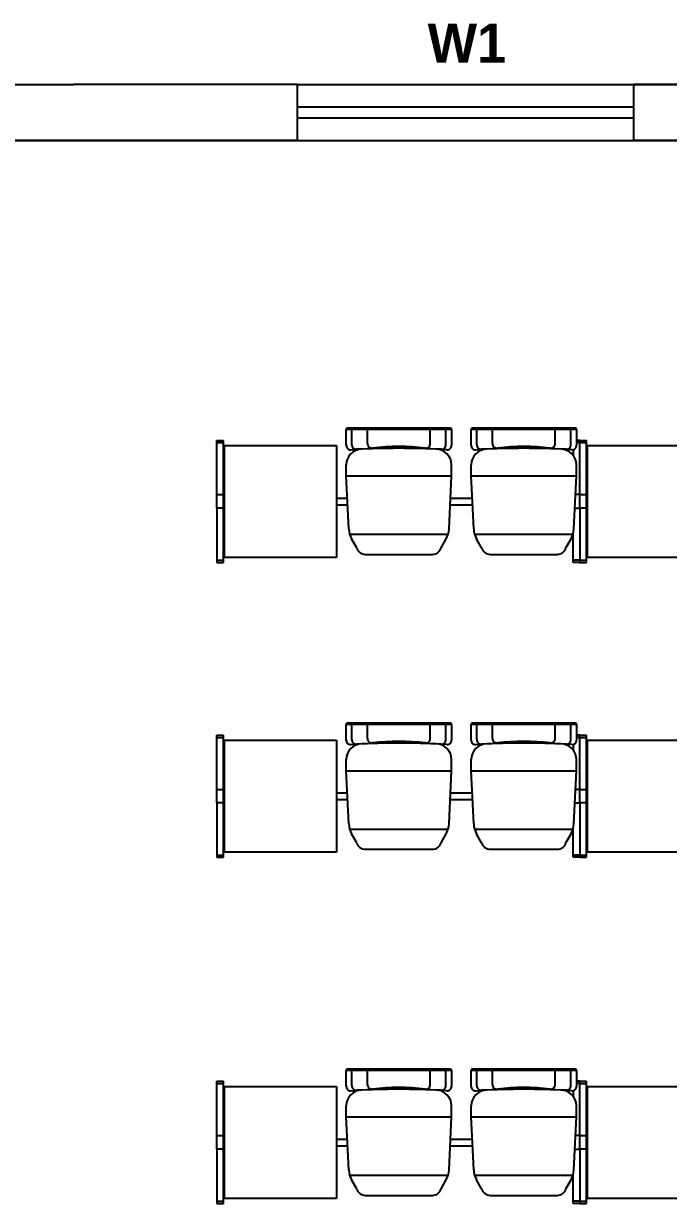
# Model space of a CAD drawing. Header units: inches. Extents: x 478327 to 492265, y -26791 to -22136.
# Drawn here: x 479860.4 to 479989.8, y -23408.6 to -23171.7 of the extents above; entities that cross this region are included whole.
import ezdxf

# ---------------------------------------------------------------- set-up
doc = ezdxf.new("R2010")
doc.units = ezdxf.units.IN
doc.header["$MEASUREMENT"] = 0
doc.layers.add('A-GLASS', color=4, linetype='Continuous')
doc.layers.add('I-WALL-FULL', color=5, linetype='Continuous')
doc.layers.add('I-ANNO-TEXT', color=7, linetype='Continuous', lineweight=18)
doc.styles.add('MICRO', font='')
doc.styles.get('MICRO').set_extended_font_data('MicrogrammaSSi', bold=True)

msp = doc.modelspace()

# ---------------------------------------------------------------- linework, layer by layer
for p, q in [((479467.626, -23183.889, 6.93), (479870.375, -23183.889, 6.93)), ((479915.375, -23183.889, 6.93), (479870.375, -23183.889, 6.93)), ((479982.873, -23183.889), (480486.511, -23183.889, 2.378)), ((479915.375, -23195.139, 6.93), (479467.626, -23195.139, 6.93)), ((479982.873, -23195.139, 6.93), (480486.511, -23195.139, 6.93))]:
    msp.add_line(p, q)
at = {"linetype": 'Continuous'}
for p, q in [((479925.143, -23256.371, 3.811), (479925.143, -23253.198, 3.811)), ((479946.293, -23253.198, 3.811), (479946.293, -23256.371, 3.811)), ((479950.219, -23256.371, 3.811), (479950.219, -23253.198, 3.811)), ((479971.369, -23253.198, 3.811), (479971.369, -23256.371, 3.811)), ((479926.268, -23256.264, 3.811), (479926.268, -23253.378, 3.811)), ((479929.418, -23256.042, 3.811), (479929.418, -23253.378, 3.811)), ((479942.018, -23256.042, 3.811), (479942.018, -23253.378, 3.811)), ((479945.168, -23256.264, 3.811), (479945.168, -23253.378, 3.811)), ((479951.344, -23256.264, 3.811), (479951.344, -23253.378, 3.811)), ((479954.494, -23256.042, 3.811), (479954.494, -23253.378, 3.811)), ((479967.094, -23256.042, 3.811), (479967.094, -23253.378, 3.811)), ((479970.244, -23256.264, 3.811), (479970.244, -23253.378, 3.811)), ((479926.064, -23257.271, 3.811), (479927.207, -23257.163, 3.811)), ((479945.372, -23257.271, 3.811), (479944.229, -23257.163, 3.811)), ((479951.14, -23257.271, 3.811), (479952.283, -23257.163, 3.811)), ((479970.448, -23257.271, 3.811), (479969.305, -23257.163, 3.811)), ((479925.143, -23262.536, 3.811), (479925.143, -23260.286, 3.811)), ((479946.293, -23262.536, 3.811), (479946.293, -23260.286, 3.811)), ((479950.219, -23262.536, 3.811), (479950.219, -23260.286, 3.811)), ((479971.369, -23262.536, 3.811), (479971.369, -23260.286, 3.811)), ((479925.143, -23262.536, 3.811), (479946.293, -23262.536, 3.811)), ((479925.655, -23273.173, 3.811), (479925.143, -23262.536, 3.811)), ((479945.782, -23273.173, 3.811), (479946.293, -23262.536, 3.811)), ((479950.219, -23262.536, 3.811), (479971.369, -23262.536, 3.811)), ((479950.731, -23273.173, 3.811), (479950.219, -23262.536, 3.811)), ((479970.858, -23273.173, 3.811), (479971.369, -23262.536, 3.811)), ((479925.835, -23274.236, 3.811), (479945.602, -23274.236, 3.811)), ((479950.911, -23274.236, 3.811), (479970.677, -23274.236, 3.811)), ((479927.247, -23276.977, 3.811), (479926.227, -23275.163, 3.811)), ((479944.189, -23276.977, 3.811), (479945.209, -23275.163, 3.811)), ((479952.323, -23276.977, 3.811), (479951.303, -23275.163, 3.811)), ((479969.265, -23276.977, 3.811), (479970.285, -23275.163, 3.811)), ((479928.979, -23278.286, 3.811), (479942.457, -23278.286, 3.811)), ((479954.055, -23278.286, 3.811), (479967.533, -23278.286, 3.811)), ((479925.143, -23315.586, 3.811), (479925.143, -23312.413, 3.811)), ((479946.293, -23312.413, 3.811), (479946.293, -23315.586, 3.811)), ((479950.219, -23315.586, 3.811), (479950.219, -23312.413, 3.811)), ((479971.369, -23312.413, 3.811), (479971.369, -23315.586, 3.811)), ((479926.268, -23315.478, 3.811), (479926.268, -23312.593, 3.811)), ((479929.418, -23315.256, 3.811), (479929.418, -23312.593, 3.811)), ((479942.018, -23315.256, 3.811), (479942.018, -23312.593, 3.811)), ((479945.168, -23315.478, 3.811), (479945.168, -23312.593, 3.811)), ((479951.344, -23315.478, 3.811), (479951.344, -23312.593, 3.811)), ((479954.494, -23315.256, 3.811), (479954.494, -23312.593, 3.811)), ((479967.094, -23315.256, 3.811), (479967.094, -23312.593, 3.811)), ((479970.244, -23315.478, 3.811), (479970.244, -23312.593, 3.811)), ((479926.064, -23316.485, 3.811), (479927.207, -23316.377, 3.811)), ((479945.372, -23316.485, 3.811), (479944.229, -23316.377, 3.811)), ((479951.14, -23316.485, 3.811), (479952.283, -23316.377, 3.811)), ((479970.448, -23316.485, 3.811), (479969.305, -23316.377, 3.811)), ((479925.143, -23321.75, 3.811), (479925.143, -23319.5, 3.811)), ((479946.293, -23321.75, 3.811), (479946.293, -23319.5, 3.811)), ((479950.219, -23321.75, 3.811), (479950.219, -23319.5, 3.811)), ((479971.369, -23321.75, 3.811), (479971.369, -23319.5, 3.811)), ((479925.143, -23321.75, 3.811), (479946.293, -23321.75, 3.811)), ((479925.655, -23332.388, 3.811), (479925.143, -23321.75, 3.811)), ((479945.782, -23332.388, 3.811), (479946.293, -23321.75, 3.811)), ((479950.219, -23321.75, 3.811), (479971.369, -23321.75, 3.811)), ((479950.731, -23332.388, 3.811), (479950.219, -23321.75, 3.811)), ((479970.858, -23332.388, 3.811), (479971.369, -23321.75, 3.811)), ((479925.835, -23333.45, 3.811), (479945.602, -23333.45, 3.811)), ((479950.911, -23333.45, 3.811), (479970.677, -23333.45, 3.811)), ((479927.247, -23336.191, 3.811), (479926.227, -23334.378, 3.811)), ((479944.189, -23336.191, 3.811), (479945.209, -23334.378, 3.811)), ((479952.323, -23336.191, 3.811), (479951.303, -23334.378, 3.811)), ((479969.265, -23336.191, 3.811), (479970.285, -23334.378, 3.811)), ((479928.979, -23337.5, 3.811), (479942.457, -23337.5, 3.811)), ((479954.055, -23337.5, 3.811), (479967.533, -23337.5, 3.811)), ((479925.143, -23385.102, 3.811), (479925.143, -23381.929, 3.811)), ((479926.268, -23384.994, 3.811), (479926.268, -23382.109, 3.811)), ((479929.418, -23384.772, 3.811), (479929.418, -23382.109, 3.811)), ((479942.018, -23384.772, 3.811), (479942.018, -23382.109, 3.811)), ((479945.168, -23384.994, 3.811), (479945.168, -23382.109, 3.811)), ((479946.293, -23381.929, 3.811), (479946.293, -23385.102, 3.811)), ((479950.219, -23385.102, 3.811), (479950.219, -23381.929, 3.811)), ((479951.344, -23384.994, 3.811), (479951.344, -23382.109, 3.811)), ((479954.494, -23384.772, 3.811), (479954.494, -23382.109, 3.811)), ((479967.094, -23384.772, 3.811), (479967.094, -23382.109, 3.811)), ((479970.244, -23384.994, 3.811), (479970.244, -23382.109, 3.811)), ((479971.369, -23381.929, 3.811), (479971.369, -23385.102, 3.811)), ((479926.064, -23386.001, 3.811), (479927.207, -23385.893, 3.811)), ((479945.372, -23386.001, 3.811), (479944.229, -23385.893, 3.811)), ((479951.14, -23386.001, 3.811), (479952.283, -23385.893, 3.811)), ((479970.448, -23386.001, 3.811), (479969.305, -23385.893, 3.811)), ((479925.143, -23391.266, 3.811), (479925.143, -23389.016, 3.811)), ((479946.293, -23391.266, 3.811), (479946.293, -23389.016, 3.811)), ((479950.219, -23391.266, 3.811), (479950.219, -23389.016, 3.811)), ((479971.369, -23391.266, 3.811), (479971.369, -23389.016, 3.811)), ((479925.143, -23391.266, 3.811), (479946.293, -23391.266, 3.811)), ((479925.655, -23401.904, 3.811), (479925.143, -23391.266, 3.811)), ((479945.782, -23401.904, 3.811), (479946.293, -23391.266, 3.811)), ((479950.219, -23391.266, 3.811), (479971.369, -23391.266, 3.811)), ((479950.731, -23401.904, 3.811), (479950.219, -23391.266, 3.811)), ((479970.858, -23401.904, 3.811), (479971.369, -23391.266, 3.811)), ((479925.835, -23402.966, 3.811), (479945.602, -23402.966, 3.811)), ((479927.247, -23405.707, 3.811), (479926.227, -23403.894, 3.811)), ((479944.189, -23405.707, 3.811), (479945.209, -23403.894, 3.811)), ((479950.911, -23402.966, 3.811), (479970.677, -23402.966, 3.811)), ((479952.323, -23405.707, 3.811), (479951.303, -23403.894, 3.811)), ((479969.265, -23405.707, 3.811), (479970.285, -23403.894, 3.811)), ((479928.979, -23407.016, 3.811), (479942.457, -23407.016, 3.811)), ((479954.055, -23407.016, 3.811), (479967.533, -23407.016, 3.811))]:
    msp.add_line(p, q, dxfattribs=at)
at = {"color": 7, "linetype": 'Continuous'}
for p, q in [((479946.023, -23252.928, 3.811), (479925.413, -23252.928, 3.811)), ((479971.099, -23252.928, 3.811), (479950.489, -23252.928, 3.811)), ((479899.144, -23266.282, 3.811), (479900.69, -23266.282, 3.811)), ((479899.144, -23268.982, 3.811), (479899.144, -23266.282, 3.811)), ((479923.19, -23266.957, 3.811), (479925.356, -23266.957, 3.811)), ((479946.081, -23266.957, 3.811), (479950.432, -23266.957, 3.811)), ((479972.044, -23266.282, 3.811), (479971.189, -23266.282, 3.811)), ((479972.044, -23268.982, 3.811), (479972.044, -23266.282, 3.811)), ((479972.044, -23266.282, 3.811), (479973.59, -23266.282, 3.811)), ((479972.044, -23268.982, 3.811), (479972.044, -23266.282, 3.811)), ((479900.69, -23268.982, 3.811), (479899.144, -23268.982, 3.811)), ((479923.125, -23268.307, 3.811), (479925.421, -23268.307, 3.811)), ((479946.016, -23268.307, 3.811), (479950.497, -23268.307, 3.811)), ((479971.059, -23268.982, 3.811), (479972.044, -23268.982, 3.811)), ((479973.59, -23268.982, 3.811), (479972.044, -23268.982, 3.811)), ((479946.023, -23312.143, 3.811), (479925.413, -23312.143, 3.811)), ((479971.099, -23312.143, 3.811), (479950.489, -23312.143, 3.811)), ((479899.144, -23325.497, 3.811), (479900.69, -23325.497, 3.811)), ((479899.144, -23328.197, 3.811), (479899.144, -23325.497, 3.811)), ((479923.19, -23326.172, 3.811), (479925.356, -23326.172, 3.811)), ((479946.081, -23326.172, 3.811), (479950.432, -23326.172, 3.811)), ((479972.044, -23325.497, 3.811), (479971.189, -23325.497, 3.811)), ((479972.044, -23328.197, 3.811), (479972.044, -23325.497, 3.811)), ((479972.044, -23325.497, 3.811), (479973.59, -23325.497, 3.811)), ((479972.044, -23328.197, 3.811), (479972.044, -23325.497, 3.811)), ((479900.69, -23328.197, 3.811), (479899.144, -23328.197, 3.811)), ((479923.125, -23327.522, 3.811), (479925.421, -23327.522, 3.811)), ((479946.016, -23327.522, 3.811), (479950.497, -23327.522, 3.811)), ((479971.059, -23328.197, 3.811), (479972.044, -23328.197, 3.811)), ((479973.59, -23328.197, 3.811), (479972.044, -23328.197, 3.811)), ((479946.023, -23381.659, 3.811), (479925.413, -23381.659, 3.811)), ((479971.099, -23381.659, 3.811), (479950.489, -23381.659, 3.811)), ((479899.144, -23395.013, 3.811), (479900.69, -23395.013, 3.811)), ((479899.144, -23397.713, 3.811), (479899.144, -23395.013, 3.811)), ((479972.044, -23395.013, 3.811), (479971.189, -23395.013, 3.811)), ((479972.044, -23397.713, 3.811), (479972.044, -23395.013, 3.811)), ((479972.044, -23395.013, 3.811), (479973.59, -23395.013, 3.811)), ((479972.044, -23397.713, 3.811), (479972.044, -23395.013, 3.811)), ((479900.69, -23397.713, 3.811), (479899.144, -23397.713, 3.811)), ((479923.125, -23397.038, 3.811), (479925.421, -23397.038, 3.811)), ((479923.19, -23395.688, 3.811), (479925.356, -23395.688, 3.811)), ((479946.016, -23397.038, 3.811), (479950.497, -23397.038, 3.811)), ((479946.081, -23395.688, 3.811), (479950.432, -23395.688, 3.811)), ((479971.059, -23397.713, 3.811), (479972.044, -23397.713, 3.811)), ((479973.59, -23397.713, 3.811), (479972.044, -23397.713, 3.811))]:
    msp.add_line(p, q, dxfattribs=at)
at = {"color": 7}
for p, q in [((479899.144, -23266.282, 3.811), (479899.144, -23255.374, 3.811)), ((479899.144, -23255.374, 3.811), (479900.494, -23255.374, 3.811)), ((479900.494, -23279.89, 3.811), (479900.494, -23255.374, 3.811)), ((479972.044, -23255.374, 3.811), (479971.369, -23255.374, 3.811)), ((479972.044, -23266.282, 3.811), (479972.044, -23255.374, 3.811)), ((479972.044, -23266.282, 3.811), (479972.044, -23255.374, 3.811)), ((479972.044, -23255.374, 3.811), (479973.394, -23255.374, 3.811)), ((479973.394, -23279.89, 3.811), (479973.394, -23255.374, 3.811)), ((479899.144, -23255.824, 3.811), (479900.494, -23255.824, 3.811)), ((479970.694, -23257.243, 3.811), (479970.694, -23258.337, 3.811)), ((479972.044, -23255.824, 3.811), (479971.369, -23255.824, 3.811)), ((479972.044, -23255.824, 3.811), (479973.394, -23255.824, 3.811)), ((479899.144, -23268.982, 3.811), (479899.144, -23279.89, 3.811)), ((479972.044, -23268.982, 3.811), (479972.044, -23279.89, 3.811)), ((479972.044, -23268.982, 3.811), (479972.044, -23279.89, 3.811)), ((479970.694, -23279.89, 3.811), (479970.694, -23274.178, 3.811)), ((479899.144, -23279.44, 3.811), (479900.494, -23279.44, 3.811)), ((479899.144, -23279.89, 3.811), (479900.494, -23279.89, 3.811)), ((479972.044, -23279.44, 3.811), (479970.694, -23279.44, 3.811)), ((479972.044, -23279.89, 3.811), (479970.694, -23279.89, 3.811)), ((479972.044, -23279.44, 3.811), (479973.394, -23279.44, 3.811)), ((479972.044, -23279.89, 3.811), (479973.394, -23279.89, 3.811)), ((479899.144, -23325.497, 3.811), (479899.144, -23314.589, 3.811)), ((479899.144, -23314.589, 3.811), (479900.494, -23314.589, 3.811)), ((479900.494, -23339.105, 3.811), (479900.494, -23314.589, 3.811)), ((479972.044, -23314.589, 3.811), (479971.369, -23314.589, 3.811)), ((479972.044, -23325.497, 3.811), (479972.044, -23314.589, 3.811)), ((479972.044, -23325.497, 3.811), (479972.044, -23314.589, 3.811)), ((479972.044, -23314.589, 3.811), (479973.394, -23314.589, 3.811)), ((479973.394, -23339.105, 3.811), (479973.394, -23314.589, 3.811)), ((479899.144, -23315.039, 3.811), (479900.494, -23315.039, 3.811)), ((479970.694, -23316.457, 3.811), (479970.694, -23317.552, 3.811)), ((479972.044, -23315.039, 3.811), (479971.369, -23315.039, 3.811)), ((479972.044, -23315.039, 3.811), (479973.394, -23315.039, 3.811)), ((479899.144, -23328.197, 3.811), (479899.144, -23339.105, 3.811)), ((479972.044, -23328.197, 3.811), (479972.044, -23339.105, 3.811)), ((479972.044, -23328.197, 3.811), (479972.044, -23339.105, 3.811)), ((479970.694, -23339.105, 3.811), (479970.694, -23333.392, 3.811)), ((479899.144, -23338.655, 3.811), (479900.494, -23338.655, 3.811)), ((479899.144, -23339.105, 3.811), (479900.494, -23339.105, 3.811)), ((479972.044, -23338.655, 3.811), (479970.694, -23338.655, 3.811)), ((479972.044, -23339.105, 3.811), (479970.694, -23339.105, 3.811)), ((479972.044, -23338.655, 3.811), (479973.394, -23338.655, 3.811)), ((479972.044, -23339.105, 3.811), (479973.394, -23339.105, 3.811)), ((479899.144, -23395.013, 3.811), (479899.144, -23384.105, 3.811)), ((479899.144, -23384.105, 3.811), (479900.494, -23384.105, 3.811)), ((479899.144, -23384.555, 3.811), (479900.494, -23384.555, 3.811)), ((479900.494, -23408.621, 3.811), (479900.494, -23384.105, 3.811)), ((479972.044, -23384.105, 3.811), (479971.369, -23384.105, 3.811)), ((479972.044, -23384.555, 3.811), (479971.369, -23384.555, 3.811)), ((479972.044, -23395.013, 3.811), (479972.044, -23384.105, 3.811)), ((479972.044, -23395.013, 3.811), (479972.044, -23384.105, 3.811)), ((479972.044, -23384.105, 3.811), (479973.394, -23384.105, 3.811)), ((479972.044, -23384.555, 3.811), (479973.394, -23384.555, 3.811)), ((479973.394, -23408.621, 3.811), (479973.394, -23384.105, 3.811)), ((479970.694, -23385.973, 3.811), (479970.694, -23387.068, 3.811)), ((479899.144, -23397.713, 3.811), (479899.144, -23408.621, 3.811)), ((479972.044, -23397.713, 3.811), (479972.044, -23408.621, 3.811)), ((479972.044, -23397.713, 3.811), (479972.044, -23408.621, 3.811)), ((479970.694, -23408.621, 3.811), (479970.694, -23402.908, 3.811)), ((479899.144, -23408.171, 3.811), (479900.494, -23408.171, 3.811)), ((479899.144, -23408.621, 3.811), (479900.494, -23408.621, 3.811)), ((479972.044, -23408.171, 3.811), (479970.694, -23408.171, 3.811)), ((479972.044, -23408.621, 3.811), (479970.694, -23408.621, 3.811)), ((479972.044, -23408.171, 3.811), (479973.394, -23408.171, 3.811)), ((479972.044, -23408.621, 3.811), (479973.394, -23408.621, 3.811))]:
    msp.add_line(p, q, dxfattribs=at)
at = {"color": 0, "linetype": 'Continuous'}
for p, q in [((479900.69, -23256.382, 3.811), (479923.19, -23256.382, 3.811)), ((479900.69, -23278.882, 3.811), (479900.69, -23256.382, 3.811)), ((479923.19, -23256.382, 3.811), (479923.19, -23278.882, 3.811)), ((479973.59, -23256.382, 3.811), (479996.09, -23256.382, 3.811)), ((479973.59, -23278.882, 3.811), (479973.59, -23256.382, 3.811)), ((479923.19, -23278.882, 3.811), (479900.69, -23278.882, 3.811)), ((479996.09, -23278.882, 3.811), (479973.59, -23278.882, 3.811)), ((479900.69, -23315.597, 3.811), (479923.19, -23315.597, 3.811)), ((479900.69, -23338.097, 3.811), (479900.69, -23315.597, 3.811)), ((479923.19, -23315.597, 3.811), (479923.19, -23338.097, 3.811)), ((479973.59, -23315.597, 3.811), (479996.09, -23315.597, 3.811)), ((479973.59, -23338.097, 3.811), (479973.59, -23315.597, 3.811)), ((479923.19, -23338.097, 3.811), (479900.69, -23338.097, 3.811)), ((479996.09, -23338.097, 3.811), (479973.59, -23338.097, 3.811)), ((479900.69, -23385.113, 3.811), (479923.19, -23385.113, 3.811)), ((479900.69, -23407.613, 3.811), (479900.69, -23385.113, 3.811)), ((479923.19, -23385.113, 3.811), (479923.19, -23407.613, 3.811)), ((479973.59, -23385.113, 3.811), (479996.09, -23385.113, 3.811)), ((479973.59, -23407.613, 3.811), (479973.59, -23385.113, 3.811)), ((479923.19, -23407.613, 3.811), (479900.69, -23407.613, 3.811)), ((479996.09, -23407.613, 3.811), (479973.59, -23407.613, 3.811))]:
    msp.add_line(p, q, dxfattribs=at)
at = {"color": 7, "linetype": 'Continuous', "const_width": 0.45, "elevation": 3.812}
for points in [[(479946.293, -23253.153), (479925.143, -23253.153)], [(479971.369, -23253.153), (479950.219, -23253.153)], [(479946.293, -23312.368), (479925.143, -23312.368)], [(479971.369, -23312.368), (479950.219, -23312.368)], [(479946.293, -23381.884), (479925.143, -23381.884)], [(479971.369, -23381.884), (479950.219, -23381.884)]]:
    msp.add_lwpolyline(points, dxfattribs=at)
at = {"linetype": 'Continuous'}
for centre, radius, start, end in [((479925.413, -23253.198, 3.811), 0.27, 90, 180), ((479946.023, -23253.198, 3.811), 0.27, 0, 90), ((479950.489, -23253.198, 3.811), 0.27, 90, 180), ((479971.099, -23253.198, 3.811), 0.27, 0, 90), ((479926.043, -23256.371, 3.811), 0.9, 180, 271.33537), ((479928.293, -23260.286, 3.811), 3.15, 90, 180), ((479927.168, -23256.264, 3.811), 0.9, 180, 272.48441), ((479935.718, -23453.321, 3.811), 196.343, 87.51559, 92.48441), ((479930.318, -23256.042, 3.811), 0.9, 180, 276.85765), ((479935.718, -23300.943, 3.811), 44.325, 83.14235, 96.85765), ((479941.118, -23256.042, 3.811), 0.9, 263.14235, 0), ((479943.143, -23260.286, 3.811), 3.15, 0, 90), ((479944.268, -23256.264, 3.811), 0.9, 267.51559, 0), ((479945.393, -23256.371, 3.811), 0.9, 268.66463, 0), ((479951.119, -23256.371, 3.811), 0.9, 180, 271.33537), ((479953.369, -23260.286, 3.811), 3.15, 90, 180), ((479952.244, -23256.264, 3.811), 0.9, 180, 272.48441), ((479960.794, -23453.321, 3.811), 196.343, 87.51559, 92.48441), ((479955.394, -23256.042, 3.811), 0.9, 180, 276.85765), ((479960.794, -23300.943, 3.811), 44.325, 83.14235, 96.85765), ((479966.194, -23256.042, 3.811), 0.9, 263.14235, 0), ((479968.219, -23260.286, 3.811), 3.15, 0, 90), ((479969.344, -23256.264, 3.811), 0.9, 267.51559, 0), ((479970.469, -23256.371, 3.811), 0.9, 268.66463, 0), ((479930.149, -23272.957, 3.811), 4.5, 182.75249, 209.35604), ((479941.287, -23272.957, 3.811), 4.5, 330.64396, 357.24751), ((479955.225, -23272.957, 3.811), 4.5, 182.75249, 209.35604), ((479966.363, -23272.957, 3.811), 4.5, 330.64396, 357.24751), ((479928.979, -23276.486, 3.811), 1.8, 195.81919, 270), ((479942.457, -23276.486, 3.811), 1.8, 270, 344.18081), ((479954.055, -23276.486, 3.811), 1.8, 195.81919, 270), ((479967.533, -23276.486, 3.811), 1.8, 270, 344.18081), ((479925.413, -23312.413, 3.811), 0.27, 90, 180), ((479946.023, -23312.413, 3.811), 0.27, 0, 90), ((479950.489, -23312.413, 3.811), 0.27, 90, 180), ((479971.099, -23312.413, 3.811), 0.27, 0, 90), ((479926.043, -23315.586, 3.811), 0.9, 180, 271.33537), ((479928.293, -23319.5, 3.811), 3.15, 90, 180), ((479927.168, -23315.478, 3.811), 0.9, 180, 272.48441), ((479935.718, -23512.536, 3.811), 196.343, 87.51559, 92.48441), ((479930.318, -23315.256, 3.811), 0.9, 180, 276.85765), ((479935.718, -23360.158, 3.811), 44.325, 83.14235, 96.85765), ((479941.118, -23315.256, 3.811), 0.9, 263.14235, 0), ((479943.143, -23319.5, 3.811), 3.15, 0, 90), ((479944.268, -23315.478, 3.811), 0.9, 267.51559, 0), ((479945.393, -23315.586, 3.811), 0.9, 268.66463, 0), ((479951.119, -23315.586, 3.811), 0.9, 180, 271.33537), ((479953.369, -23319.5, 3.811), 3.15, 90, 180), ((479952.244, -23315.478, 3.811), 0.9, 180, 272.48441), ((479960.794, -23512.536, 3.811), 196.343, 87.51559, 92.48441), ((479955.394, -23315.256, 3.811), 0.9, 180, 276.85765), ((479960.794, -23360.158, 3.811), 44.325, 83.14235, 96.85765), ((479966.194, -23315.256, 3.811), 0.9, 263.14235, 0), ((479968.219, -23319.5, 3.811), 3.15, 0, 90), ((479969.344, -23315.478, 3.811), 0.9, 267.51559, 0), ((479970.469, -23315.586, 3.811), 0.9, 268.66463, 0), ((479930.149, -23332.172, 3.811), 4.5, 182.75249, 209.35604), ((479941.287, -23332.172, 3.811), 4.5, 330.64396, 357.24751), ((479955.225, -23332.172, 3.811), 4.5, 182.75249, 209.35604), ((479966.363, -23332.172, 3.811), 4.5, 330.64396, 357.24751), ((479928.979, -23335.7, 3.811), 1.8, 195.81919, 270), ((479942.457, -23335.7, 3.811), 1.8, 270, 344.18081), ((479954.055, -23335.7, 3.811), 1.8, 195.81919, 270), ((479967.533, -23335.7, 3.811), 1.8, 270, 344.18081), ((479925.413, -23381.929, 3.811), 0.27, 90, 180), ((479946.023, -23381.929, 3.811), 0.27, 0, 90), ((479950.489, -23381.929, 3.811), 0.27, 90, 180), ((479971.099, -23381.929, 3.811), 0.27, 0, 90), ((479926.043, -23385.102, 3.811), 0.9, 180, 271.33537), ((479928.293, -23389.016, 3.811), 3.15, 90, 180), ((479927.168, -23384.994, 3.811), 0.9, 180, 272.48441), ((479935.718, -23582.052, 3.811), 196.343, 87.51559, 92.48441), ((479930.318, -23384.772, 3.811), 0.9, 180, 276.85765), ((479935.718, -23429.674, 3.811), 44.325, 83.14235, 96.85765), ((479941.118, -23384.772, 3.811), 0.9, 263.14235, 0), ((479943.143, -23389.016, 3.811), 3.15, 0, 90), ((479944.268, -23384.994, 3.811), 0.9, 267.51559, 0), ((479945.393, -23385.102, 3.811), 0.9, 268.66463, 0), ((479951.119, -23385.102, 3.811), 0.9, 180, 271.33537), ((479953.369, -23389.016, 3.811), 3.15, 90, 180), ((479952.244, -23384.994, 3.811), 0.9, 180, 272.48441), ((479960.794, -23582.052, 3.811), 196.343, 87.51559, 92.48441), ((479955.394, -23384.772, 3.811), 0.9, 180, 276.85765), ((479960.794, -23429.674, 3.811), 44.325, 83.14235, 96.85765), ((479966.194, -23384.772, 3.811), 0.9, 263.14235, 0), ((479968.219, -23389.016, 3.811), 3.15, 0, 90), ((479969.344, -23384.994, 3.811), 0.9, 267.51559, 0), ((479970.469, -23385.102, 3.811), 0.9, 268.66463, 0), ((479930.149, -23401.688, 3.811), 4.5, 182.75249, 209.35604), ((479941.287, -23401.688, 3.811), 4.5, 330.64396, 357.24751), ((479955.225, -23401.688, 3.811), 4.5, 182.75249, 209.35604), ((479966.363, -23401.688, 3.811), 4.5, 330.64396, 357.24751), ((479928.979, -23405.216, 3.811), 1.8, 195.81919, 270), ((479942.457, -23405.216, 3.811), 1.8, 270, 344.18081), ((479954.055, -23405.216, 3.811), 1.8, 195.81919, 270), ((479967.533, -23405.216, 3.811), 1.8, 270, 344.18081)]:
    msp.add_arc(centre, radius, start, end, dxfattribs=at)
at = {"layer": 'A-GLASS'}
for p, q in [((479915.375, -23183.889, 6.93), (479982.873, -23183.889, 6.93)), ((479915.375, -23188.389, 6.93), (479982.873, -23188.389, 6.93)), ((479915.375, -23190.639, 6.93), (479982.873, -23190.639, 6.93)), ((479915.375, -23195.139, 6.93), (479982.873, -23195.139, 6.93))]:
    msp.add_line(p, q, dxfattribs=at)
at = {"layer": 'I-WALL-FULL'}
for p, q in [((479915.375, -23183.889, 6.93), (479870.375, -23183.889, 6.93)), ((479915.375, -23195.139, 6.93), (479915.375, -23183.889, 6.93)), ((480107.358, -23183.889, 6.93), (479982.873, -23183.889, 6.93)), ((479982.873, -23195.139, 6.93), (479982.873, -23183.889, 6.93)), ((479512.626, -23195.139, 6.93), (479915.375, -23195.139, 6.93)), ((480490.368, -23195.139, 6.93), (479982.873, -23195.139, 6.93))]:
    msp.add_line(p, q, dxfattribs=at)

# ---------------------------------------------------------------- texts
at = {"layer": 'I-ANNO-TEXT', "insert": (479941.477, -23171.681, 6.93), "char_height": 7.875, "attachment_point": 1, "style": 'MICRO'}
msp.add_mtext_dynamic_manual_height_columns('{\\fBahnschrift Light|b1|i0|c0|p34;W1}', width=7.40993, gutter_width=1.5, heights=[0], dxfattribs=at)

doc.saveas('drawing.dxf')
